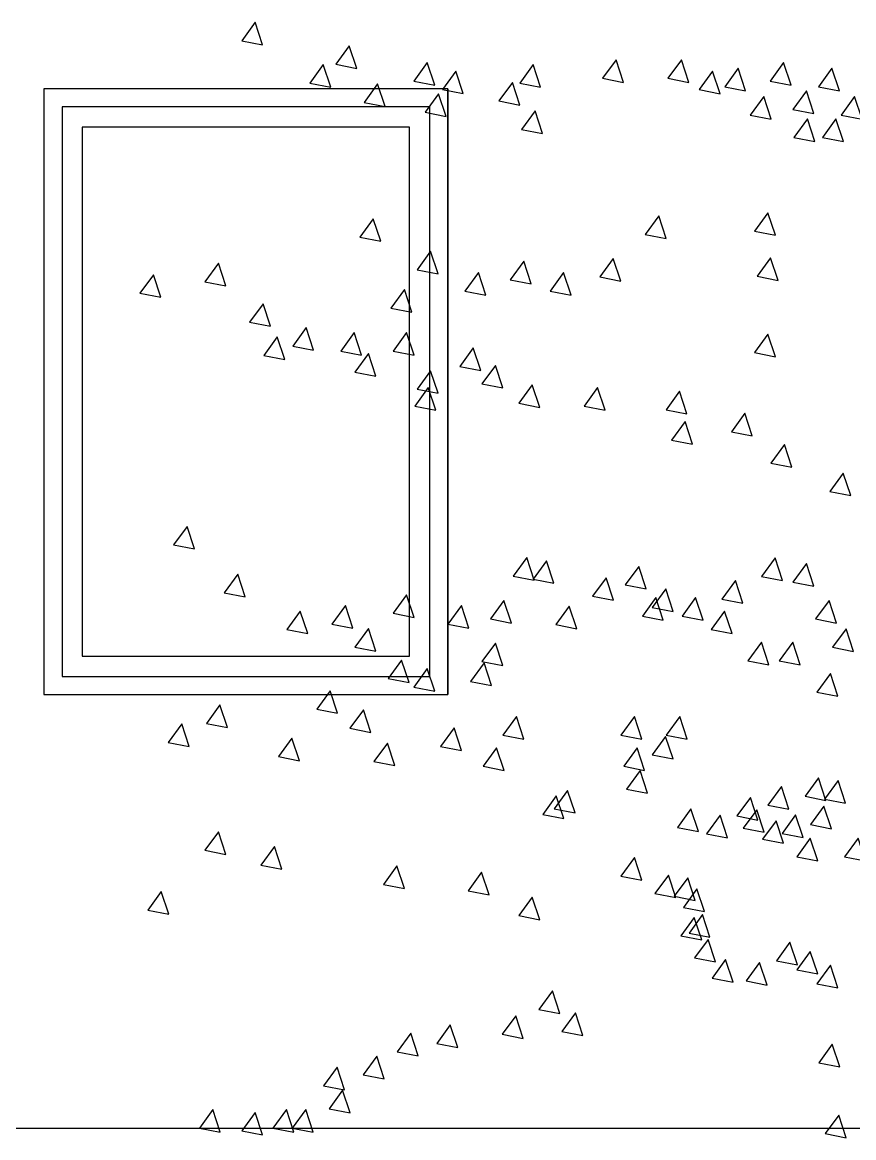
# Model space of a CAD drawing. Header units: millimetres. Extents: x 465413 to 965836, y 2516576 to 3795663.
# Drawn here: x 957066 to 959123, y 2762804 to 2765565 of the extents above; entities that cross this region are included whole.
import ezdxf

# ---------------------------------------------------------------- set-up
doc = ezdxf.new("R2010")
doc.units = ezdxf.units.MM
doc.layers.add('MUR-POH', color=64, linetype='Continuous')

# ---------------------------------------------------------------- blocks, each defined once
blk = doc.blocks.new('strom14', base_point=(-17517.4, -64197.3))
at = {"color": 1}
for points in [[(-19530.7, -59869.6), (-19564.1, -59915.5), (-19512.2, -59925.6)], [(-19297.8, -59927.8), (-19331.2, -59973.7), (-19279.3, -59983.7)], [(-19362.1, -59974.4), (-19395.5, -60020.3), (-19343.6, -60030.3)], [(-19104.9, -59969.4), (-19138.3, -60015.2), (-19086.4, -60025.3)], [(-18842.7, -59974.4), (-18876.1, -60020.3), (-18824.2, -60030.3)], [(-18637.5, -59962.3), (-18670.9, -60008.2), (-18619, -60018.3)], [(-18475.9, -59962.3), (-18509.3, -60008.2), (-18457.3, -60018.3)], [(-18335.3, -59983.4), (-18368.7, -60029.3), (-18316.8, -60039.4)], [(-18222.8, -59969.4), (-18256.2, -60015.2), (-18204.3, -60025.3)], [(-18103.3, -59983.4), (-18136.7, -60029.3), (-18084.8, -60039.4)], [(-19034.1, -59990.4), (-19067.5, -60036.2), (-19015.6, -60046.3)], [(-18398.5, -59990.5), (-18431.9, -60036.3), (-18380, -60046.4)], [(-19227.6, -60022.3), (-19261, -60068.2), (-19209.1, -60078.2)], [(-18894.1, -60018.6), (-18927.5, -60064.4), (-18875.5, -60074.5)], [(-18166.6, -60039.6), (-18200, -60085.5), (-18148.1, -60095.6)], [(-19076.8, -60046.7), (-19110.2, -60092.5), (-19058.3, -60102.6)], [(-18272, -60053.7), (-18305.4, -60099.6), (-18253.5, -60109.6)], [(-18047.1, -60053.7), (-18080.5, -60099.6), (-18028.6, -60109.6)], [(-18837.8, -60088.8), (-18871.2, -60134.7), (-18819.3, -60144.8)], [(-18163.9, -60108.8), (-18197.3, -60154.7), (-18145.4, -60164.7)], [(-18093.3, -60108.8), (-18126.7, -60154.7), (-18074.8, -60164.7)], [(-18261.9, -60341.1), (-18295.3, -60387), (-18243.3, -60397)], [(-19238.5, -60355.9), (-19271.9, -60401.8), (-19220, -60411.8)], [(-18532.1, -60348.9), (-18565.5, -60394.7), (-18513.6, -60404.8)], [(-19096.7, -60436.7), (-19130.1, -60482.5), (-19078.2, -60492.6)], [(-18255, -60452.7), (-18288.4, -60498.6), (-18236.5, -60508.6)], [(-19621.8, -60466.4), (-19655.2, -60512.2), (-19603.3, -60522.3)], [(-18865.9, -60461.3), (-18899.3, -60507.2), (-18847.4, -60517.2)], [(-18644.5, -60454.3), (-18677.9, -60500.1), (-18626, -60510.2)], [(-19782.5, -60494.7), (-19815.9, -60540.6), (-19764, -60550.6)], [(-18978.4, -60489.4), (-19011.8, -60535.3), (-18959.9, -60545.3)], [(-18767.5, -60489.4), (-18800.9, -60535.3), (-18749, -60545.3)], [(-19161.1, -60531.6), (-19194.6, -60577.4), (-19142.6, -60587.5)], [(-19511.1, -60566.3), (-19544.5, -60612.1), (-19492.6, -60622.2)], [(-19404.5, -60625.6), (-19437.9, -60671.5), (-19386, -60681.6)], [(-19285.7, -60637.8), (-19319.1, -60683.7), (-19267.2, -60693.7)], [(-19156.1, -60637.8), (-19189.5, -60683.7), (-19137.6, -60693.7)], [(-18261.9, -60641.8), (-18295.3, -60687.6), (-18243.3, -60697.7)], [(-19476, -60648.6), (-19509.4, -60694.5), (-19457.5, -60704.5)], [(-19250.5, -60689.6), (-19283.9, -60735.5), (-19232, -60745.5)], [(-18990.8, -60675.9), (-19024.2, -60721.8), (-18972.3, -60731.8)], [(-18936.1, -60719.2), (-18969.5, -60765.1), (-18917.6, -60775.1)], [(-19096.7, -60732.3), (-19130.1, -60778.1), (-19078.2, -60788.2)], [(-19102.4, -60773.9), (-19135.8, -60819.7), (-19083.9, -60829.8)], [(-18845, -60767), (-18878.4, -60812.9), (-18826.5, -60823)], [(-18683.3, -60773.9), (-18716.7, -60819.7), (-18664.8, -60829.8)], [(-18480.5, -60783), (-18513.9, -60828.8), (-18462, -60838.9)], [(-18318.8, -60837.6), (-18352.2, -60883.5), (-18300.3, -60893.6)], [(-18466.9, -60858.1), (-18500.3, -60904), (-18448.4, -60914.1)], [(-18220.9, -60915.1), (-18254.3, -60960.9), (-18202.3, -60971)], [(-18075.1, -60985.7), (-18108.5, -61031.5), (-18056.5, -61041.6)], [(-19699.3, -61117.8), (-19732.7, -61163.6), (-19680.8, -61173.7)], [(-18858.7, -61195.2), (-18892.1, -61241.1), (-18840.2, -61251.1)], [(-18243.9, -61195.7), (-18277.3, -61241.5), (-18225.4, -61251.6)], [(-18809.7, -61202.7), (-18843.1, -61248.6), (-18791.2, -61258.6)], [(-18581.3, -61216.8), (-18614.7, -61262.6), (-18562.8, -61272.7)], [(-18166.6, -61209.7), (-18200, -61255.6), (-18148.1, -61265.7)], [(-19574, -61236.2), (-19607.4, -61282.1), (-19555.5, -61292.1)], [(-18662.1, -61244.9), (-18695.5, -61290.7), (-18643.6, -61300.8)], [(-18342.3, -61251.9), (-18375.7, -61297.8), (-18323.8, -61307.8)], [(-18514.7, -61272.7), (-18548.1, -61318.5), (-18496.2, -61328.6)], [(-19156.1, -61287), (-19189.5, -61332.9), (-19137.6, -61343)], [(-18915.1, -61301.1), (-18948.5, -61347), (-18896.6, -61357)], [(-18539.1, -61294.1), (-18572.5, -61339.9), (-18520.6, -61350)], [(-18440.7, -61294.1), (-18474.1, -61339.9), (-18422.2, -61350)], [(-18110.4, -61301.1), (-18143.8, -61347), (-18091.8, -61357)], [(-19419.1, -61327.3), (-19452.5, -61373.2), (-19400.6, -61383.2)], [(-19307.5, -61313.6), (-19340.9, -61359.5), (-19288.9, -61369.6)], [(-19020.4, -61313.6), (-19053.8, -61359.5), (-19001.9, -61369.6)], [(-18753.5, -61315.1), (-18786.9, -61361), (-18735, -61371.1)], [(-18368.9, -61327.3), (-18402.3, -61373.2), (-18350.4, -61383.2)], [(-19250.6, -61370.7), (-19284, -61416.6), (-19232.1, -61426.6)], [(-18068.2, -61371.4), (-18101.6, -61417.2), (-18049.7, -61427.3)], [(-18936.2, -61406.5), (-18969.6, -61452.4), (-18917.7, -61462.4)], [(-18277.8, -61404.8), (-18311.2, -61450.6), (-18259.3, -61460.7)], [(-18200.3, -61404.8), (-18233.8, -61450.6), (-18181.8, -61460.7)], [(-19168.2, -61448.7), (-19201.6, -61494.5), (-19149.7, -61504.6)], [(-19104.9, -61469.7), (-19138.3, -61515.6), (-19086.4, -61525.7)], [(-18964.3, -61455.7), (-18997.7, -61501.6), (-18945.8, -61511.6)], [(-18107, -61482.2), (-18140.4, -61528.1), (-18088.4, -61538.1)], [(-19345.1, -61524.6), (-19378.5, -61570.5), (-19326.6, -61580.5)], [(-19617.8, -61559.7), (-19651.2, -61605.6), (-19599.3, -61615.6)], [(-19262.7, -61571.8), (-19296.1, -61617.7), (-19244.2, -61627.8)], [(-19712.3, -61606.9), (-19745.7, -61652.8), (-19693.8, -61662.9)], [(-18884, -61588.6), (-18917.4, -61634.4), (-18865.5, -61644.5)], [(-18592.3, -61588.6), (-18625.7, -61634.4), (-18573.8, -61644.5)], [(-18479.8, -61588.6), (-18513.2, -61634.4), (-18461.3, -61644.5)], [(-19038.6, -61616.7), (-19072, -61662.6), (-19020.1, -61672.6)], [(-18515, -61637.8), (-18548.4, -61683.6), (-18496.5, -61693.7)], [(-19439.6, -61642), (-19473, -61687.9), (-19421.1, -61698)], [(-19203.3, -61654.2), (-19236.7, -61700), (-19184.8, -61710.1)], [(-18933.2, -61665.9), (-18966.6, -61711.8), (-18914.7, -61721.8)], [(-18585.3, -61665.9), (-18618.7, -61711.8), (-18566.8, -61721.8)], [(-18578.2, -61722.1), (-18611.6, -61768), (-18559.7, -61778)], [(-18136.5, -61740.2), (-18169.9, -61786.1), (-18118, -61796.2)], [(-18087.9, -61747), (-18121.3, -61792.9), (-18069.4, -61802.9)], [(-18757.5, -61771.3), (-18790.9, -61817.2), (-18739, -61827.2)], [(-18228.3, -61761.8), (-18261.7, -61807.7), (-18209.8, -61817.8)], [(-18785.6, -61785.3), (-18819, -61831.2), (-18767.1, -61841.3)], [(-18305.2, -61788.8), (-18338.6, -61834.7), (-18286.7, -61844.8)], [(-18452.4, -61817.2), (-18485.8, -61863), (-18433.9, -61873.1)], [(-18380.3, -61832.9), (-18413.7, -61878.8), (-18361.8, -61888.9)], [(-18289.2, -61819.3), (-18322.6, -61865.1), (-18270.7, -61875.2)], [(-18193.2, -61832), (-18226.6, -61877.9), (-18174.7, -61887.9)], [(-18123, -61810.4), (-18156.4, -61856.3), (-18104.5, -61866.3)], [(-18241.4, -61846.6), (-18274.8, -61892.5), (-18222.8, -61902.5)], [(-19621.8, -61873.9), (-19655.2, -61919.8), (-19603.3, -61929.9)], [(-18157.1, -61889.9), (-18190.5, -61935.8), (-18138.6, -61945.8)], [(-18038.6, -61889.9), (-18072, -61935.8), (-18020.1, -61945.8)], [(-19482.9, -61910.4), (-19516.3, -61956.3), (-19464.4, -61966.3)], [(-18592.2, -61937.7), (-18625.6, -61983.6), (-18573.7, -61993.6)], [(-19179.9, -61958.2), (-19213.3, -62004.1), (-19161.4, -62014.1)], [(-18970.3, -61974.2), (-19003.7, -62020), (-18951.8, -62030.1)], [(-18507.9, -61981), (-18541.3, -62026.9), (-18489.4, -62036.9)], [(-18460, -61987.8), (-18493.4, -62033.7), (-18441.5, -62043.8)], [(-19763.1, -62022), (-19796.5, -62067.9), (-19744.5, -62077.9)], [(-18437.3, -62015.2), (-18470.7, -62061), (-18418.7, -62071.1)], [(-18845, -62035.7), (-18878.4, -62081.5), (-18826.5, -62091.6)], [(-18423.6, -62078.9), (-18457, -62124.8), (-18405.1, -62134.9)], [(-18444.1, -62085.8), (-18477.5, -62131.6), (-18425.6, -62141.7)], [(-18409.9, -62140.4), (-18443.3, -62186.3), (-18391.4, -62196.3)], [(-18207.2, -62147.3), (-18240.6, -62193.1), (-18188.7, -62203.2)], [(-18366.6, -62190.5), (-18400, -62236.4), (-18348.1, -62246.5)], [(-18157.1, -62170), (-18190.5, -62215.9), (-18138.6, -62226)], [(-18282.4, -62197.4), (-18315.8, -62243.2), (-18263.8, -62253.3)], [(-18107, -62204.2), (-18140.4, -62250.1), (-18088.4, -62260.1)], [(-18794.9, -62268), (-18828.3, -62313.8), (-18776.4, -62323.9)], [(-18886, -62329.5), (-18919.4, -62375.3), (-18867.5, -62385.4)], [(-18738, -62322.6), (-18771.4, -62368.5), (-18719.4, -62378.6)], [(-19047.8, -62352.2), (-19081.2, -62398.1), (-19029.3, -62408.2)], [(-19145.7, -62372.7), (-19179.1, -62418.6), (-19127.2, -62428.7)], [(-18102.4, -62400.1), (-18135.8, -62445.9), (-18083.9, -62456)], [(-19230, -62429.7), (-19263.4, -62475.5), (-19211.5, -62485.6)], [(-19328, -62457), (-19361.4, -62502.9), (-19309.4, -62512.9)], [(-19314.3, -62513.9), (-19347.7, -62559.8), (-19295.8, -62569.9)], [(-19635.5, -62561.8), (-19668.9, -62607.6), (-19617, -62617.7)], [(-19530.7, -62568.6), (-19564.1, -62614.5), (-19512.2, -62624.5)], [(-19453.2, -62561.8), (-19486.7, -62607.6), (-19434.7, -62617.7)], [(-19405.4, -62561.8), (-19438.8, -62607.6), (-19386.9, -62617.7)], [(-18086.4, -62575.4), (-18119.9, -62621.3), (-18067.9, -62631.4)]]:
    blk.add_lwpolyline(points, close=True, dxfattribs=at)

msp = doc.modelspace()

# ---------------------------------------------------------------- linework, layer by layer
at = {"layer": 'MUR-POH', "color": 252}
for points in [[(957119, 2765400.9), (957119, 2763900.9)], [(958119, 2765400.9), (958119, 2763900.9)], [(957119, 2763900.9), (958119, 2763900.9)], [(953685.3, 2762827.5), (961515.6, 2762827.5)]]:
    msp.add_lwpolyline(points, dxfattribs=at)
for points in [[(957119, 2765400.9), (957119, 2763900.9), (958119, 2763900.9), (958119, 2765400.9)], [(957164, 2765355.9), (957164, 2763945.9), (958074, 2763945.9), (958074, 2765355.9)], [(957214, 2765305.9), (957214, 2763995.9), (958024, 2763995.9), (958024, 2765305.9)]]:
    msp.add_lwpolyline(points, close=True, dxfattribs=at)

# ---------------------------------------------------------------- block references
at = {"layer": 'MUR-POH', "color": 6}
msp.add_blockref('strom14', (959655.2, 2761237.8), dxfattribs=at)

doc.saveas('drawing.dxf')
